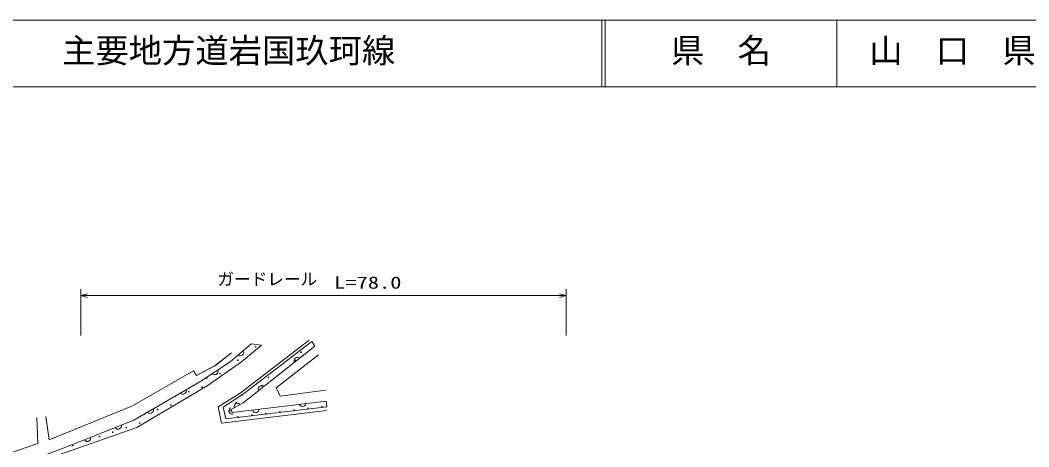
# Model space of a CAD drawing. Units: millimetres, scale not verified. Extents: x -64632 to 575368, y -97377 to 262623.
# Drawn here: x 105805 to 257211, y 198582 to 262623 of the extents above; entities that cross this region are included whole.
import ezdxf
from ezdxf.enums import TextEntityAlignment as Align

# ---------------------------------------------------------------- set-up
doc = ezdxf.new("R2010")
doc.units = ezdxf.units.MM
doc.header["$LTSCALE"] = 1000
for name, color, linetype, lineweight in [('M-BGD', 7, 'Continuous', 13), ('M-STR-HTXT', 7, 'Continuous', 13), ('M-TTL', 2, 'Continuous', 13), ('M-TTL-LINE', 7, 'Continuous', 13), ('M-TTL-TXT', 7, 'Continuous', 13)]:
    doc.layers.add(name, color=color, linetype=linetype, lineweight=lineweight)
doc.styles.add('ＭＳ ゴシック', font='')
doc.styles.get('ＭＳ ゴシック').set_extended_font_data('MS Gothic')

# ---------------------------------------------------------------- blocks, each defined once
blk = doc.blocks.new('BUHIN3')
at = {"color": 7, "linetype": 'Continuous', "lineweight": 13}
blk.add_lwpolyline([(0, 500), (115, 460), (212, 400), (322, 305), (382, 195), (418, 78), (418, -78), (382, -195), (322, -305), (212, -402), (115, -462), (0, -500)], dxfattribs=at)
blk = doc.blocks.new('BUHIN12')
at = {"color": 7, "linetype": 'Continuous', "lineweight": 13}
blk.add_lwpolyline([(-288, -1000), (0, 0), (285, -1000)], dxfattribs=at)

msp = doc.modelspace()

# ---------------------------------------------------------------- linework, layer by layer
at = {"layer": 'M-BGD'}
for p, q in [((137351, 211323), (140481, 214053)), ((138824, 206647), (149162, 214604)), ((138831, 206645), (149169, 214602)), ((142012, 213853), (139016, 211356)), ((150046, 213693), (139301, 205173)), ((139332, 206551), (149607, 214414)), ((140481, 214053), (142012, 213853)), ((149607, 214414), (150046, 213693)), ((135098, 210769), (137512, 212672)), ((135105, 210767), (137519, 212670)), ((150572, 212380), (144244, 207461)), ((150579, 212378), (144251, 207459)), ((132277, 209273), (135098, 210769)), ((132284, 209271), (135105, 210767)), ((132757, 208360), (137351, 211323)), ((139016, 211356), (133889, 207727)), ((122654, 204718), (131801, 209987)), ((122661, 204716), (131808, 209985)), ((131801, 209987), (132277, 209273)), ((131808, 209985), (132284, 209271)), ((122869, 202600), (132757, 208360)), ((133889, 207727), (123302, 201469)), ((144244, 207461), (144839, 206208)), ((144251, 207459), (144846, 206206)), ((135535, 204579), (138824, 206647)), ((135542, 204577), (138831, 206645)), ((136294, 204515), (139332, 206551)), ((144839, 206208), (151637, 207085)), ((144846, 206206), (151644, 207083)), ((110155, 199620), (122654, 204718)), ((110162, 199618), (122661, 204716)), ((136005, 202136), (135535, 204579)), ((136012, 202134), (135542, 204577)), ((136701, 202792), (136294, 204515)), ((151832, 204577), (136701, 202792)), ((139301, 205173), (137484, 204201)), ((137641, 203732), (151738, 205454)), ((151738, 205454), (151832, 204577)), ((108456, 199088), (108314, 202983)), ((108463, 199087), (108321, 202981)), ((109660, 203125), (110155, 199620)), ((109667, 203123), (110162, 199618)), ((151793, 204015), (136005, 202136)), ((151800, 204013), (136012, 202134)), ((137484, 204201), (137641, 203732)), ((123302, 201469), (111450, 197307)), ((113581, 198872), (122869, 202600)), ((75915, 187860), (108456, 199088)), ((75922, 187858), (108463, 199087)), ((100875, 194104), (113581, 198872))]:
    msp.add_line(p, q, dxfattribs=at)
for centre in [(141143, 213615), (147975, 212787), (138467, 211593), (147051, 211606), (133781, 208892), (135791, 209570), (143097, 208986), (133115, 207548), (142173, 207804), (131105, 206870), (128429, 204848), (138219, 205184), (149004, 204365), (151110, 204622), (126419, 204169), (137295, 204002), (138476, 203078), (140582, 203335), (142687, 203593), (144793, 203850), (146899, 204107), (121733, 201469), (123743, 202147), (117713, 200113), (119723, 200791), (113693, 198756), (115703, 199434)]:
    msp.add_circle(centre, 50, dxfattribs=at)
for centre, start, end in [((139133, 212937), 284.74801, 337.4514), ((144021, 210167), 243.97814, 10.87143), ((129095, 206192), 172.56574, 67.87539), ((139143, 206365), 136.08755, 111.56496), ((124409, 203491), 204.00809, 36.43304)]:
    msp.add_arc(centre, 50, start, end, dxfattribs=at)
at = {"layer": 'M-STR-HTXT'}
for p, q in [((114910, 215271), (114910, 222271)), ((114910, 221271), (187748, 221271)), ((187748, 215271), (187748, 222271))]:
    msp.add_line(p, q, dxfattribs=at)
at = {"layer": 'M-TTL'}
msp.add_line((575368, 262623), (-64632, 262623), dxfattribs=at)
at = {"layer": 'M-TTL-LINE'}
for p, q in [((193118, 262623), (193118, 252623)), ((193618, 262623), (193618, 252623)), ((228368, 262623), (228368, 252623)), ((-64632, 252623), (575368, 252623))]:
    msp.add_line(p, q, dxfattribs=at)

# ---------------------------------------------------------------- block references
at = {"layer": 'M-BGD'}
for p, rotation in [((138916, 212688), 311.09951), ((147360, 211563), 128.41452), ((135054, 209842), 302.81908), ((141987, 207303), 128.41452), ((130285, 206920), 300.22044), ((137562, 203966), 198.43495), ((138392, 204687), 118.12374), ((148213, 205024), 276.96826), ((125341, 204040), 300.22044), ((141165, 204162), 276.96826), ((120547, 201668), 291.87219), ((115903, 199804), 291.87219)]:
    msp.add_blockref('BUHIN3', p, dxfattribs=dict(at, rotation=rotation))
at = {"layer": 'M-STR-HTXT'}
for p, rotation in [((114910, 221271), 90), ((187748, 221271), 270)]:
    msp.add_blockref('BUHIN12', p, dxfattribs=dict(at, rotation=rotation))

# ---------------------------------------------------------------- texts
at = {"layer": 'M-STR-HTXT', "style": 'ＭＳ ゴシック'}
msp.add_text('ガードレール', height=1833, dxfattribs=at).set_placement((135398, 222286), align=Align.BOTTOM_LEFT)
at = {"layer": 'M-STR-HTXT', "style": 'ＭＳ ゴシック', "width": 1.35}
msp.add_text('L=78.0', height=1833, dxfattribs=at).set_placement((152936, 221767), align=Align.BOTTOM_LEFT)
at = {"layer": 'M-TTL-TXT', "style": 'ＭＳ ゴシック'}
for s, p in [('主要地方道岩国玖珂線', (112102, 255123)), ('県\u3000名', (203493, 255123)), ('山\u3000口\u3000県', (233243, 255123))]:
    msp.add_text(s, height=3666, dxfattribs=at).set_placement(p, align=Align.BOTTOM_LEFT)

doc.saveas('drawing.dxf')
